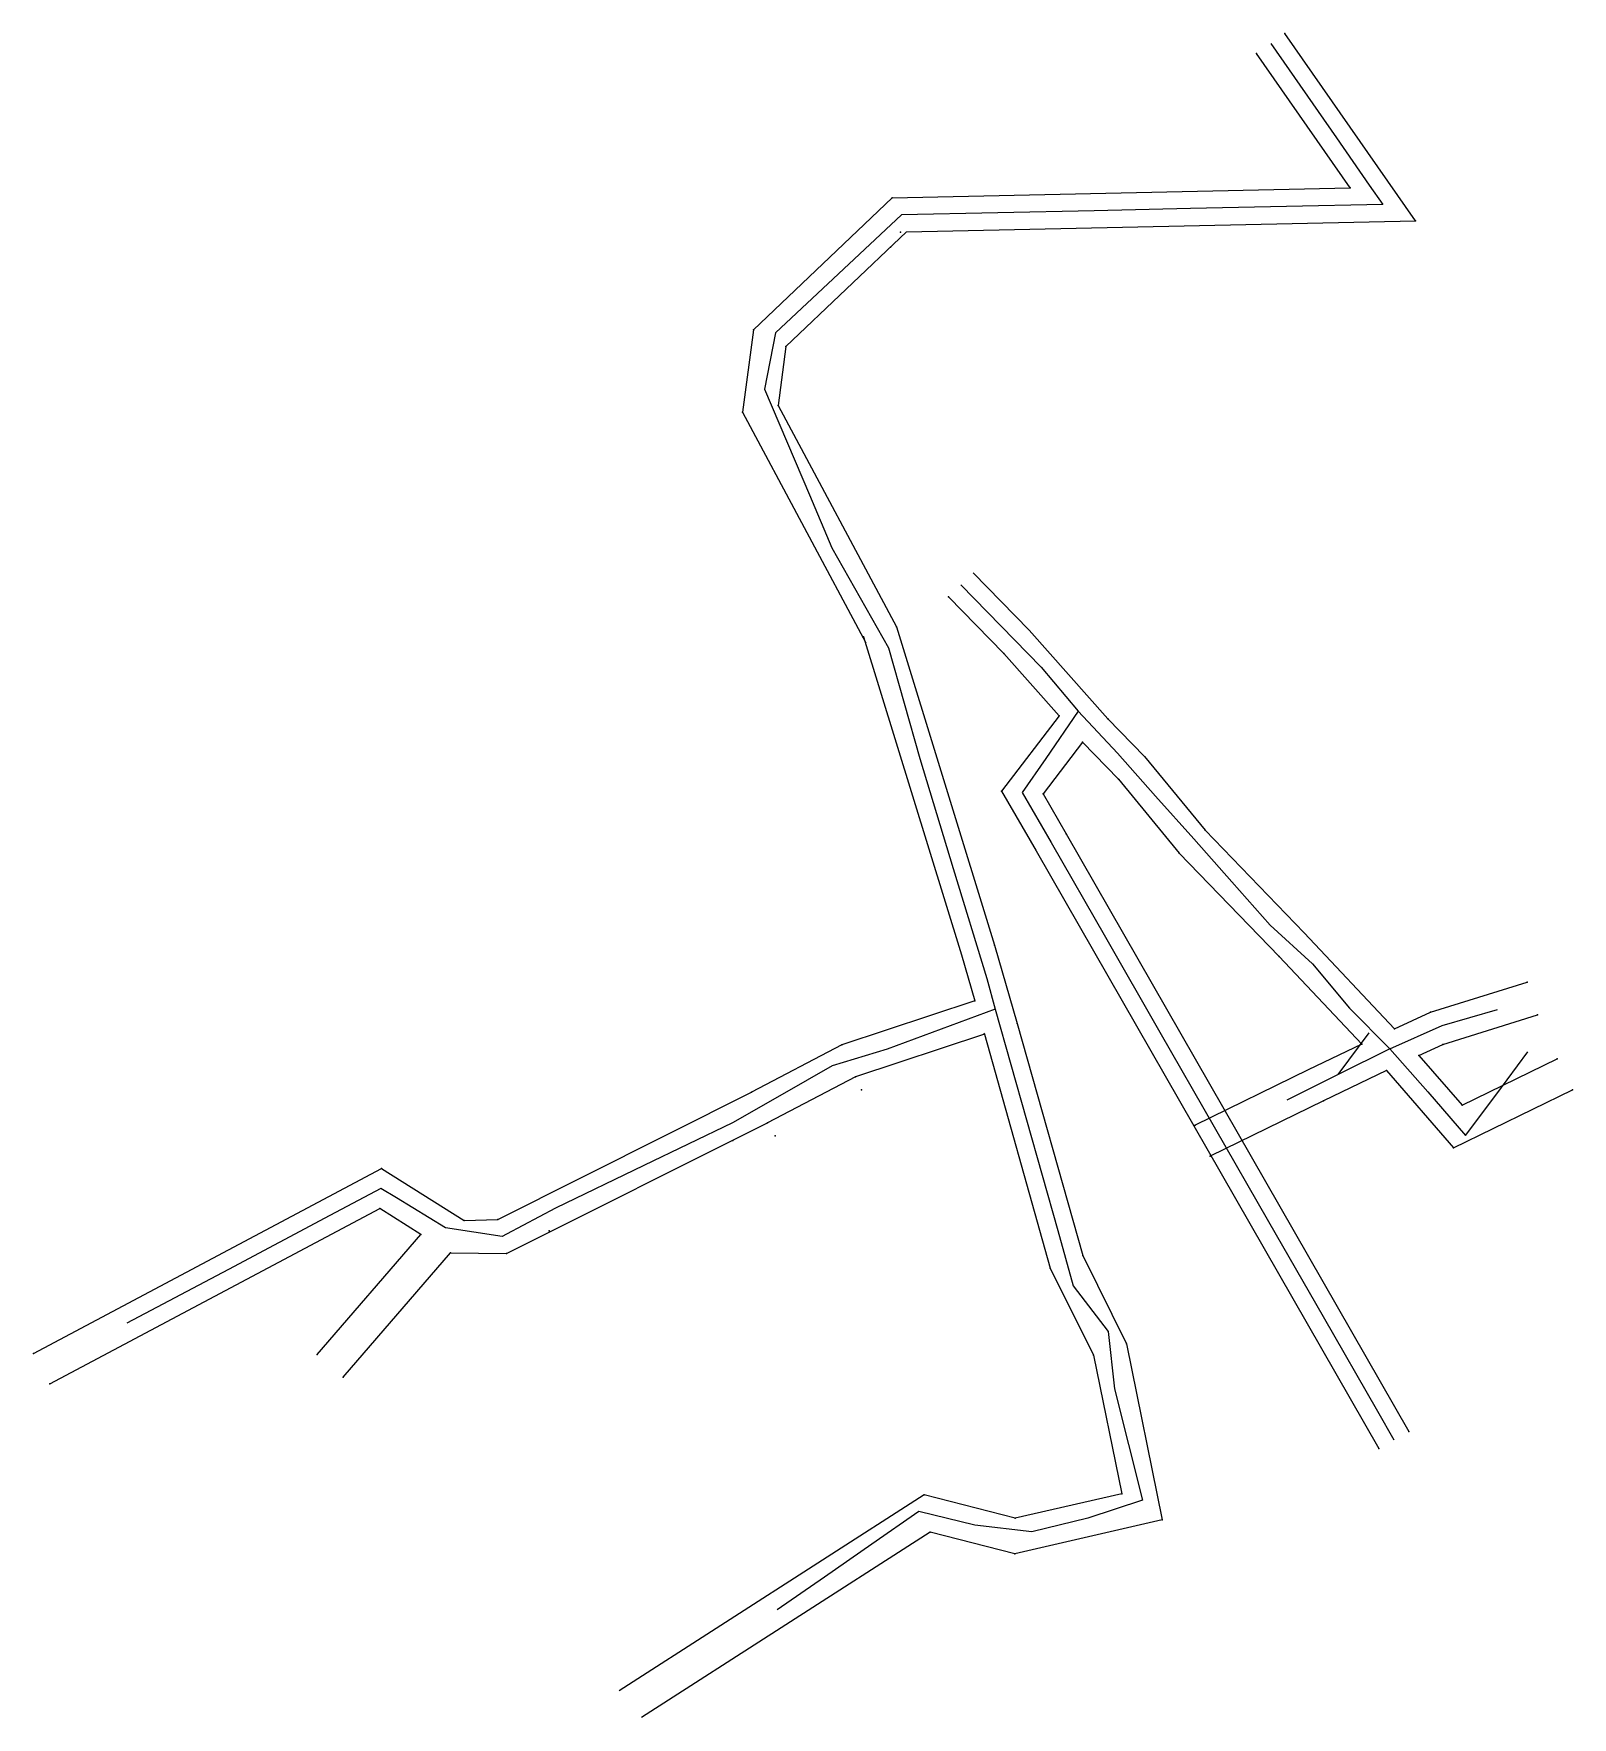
# Model space of a CAD drawing. Header units: millimetres. Extents: x 406182 to 406802, y 4589138 to 4589991.
# Drawn here: x 406182 to 406315.8, y 4589138 to 4589284.4 of the extents above; entities outside this region: 1.
import ezdxf

# ---------------------------------------------------------------- set-up
doc = ezdxf.new("R2010")
doc.units = ezdxf.units.MM
for name, color, linetype, lineweight in [('GEOFENCE', 3, 'Continuous', 0), ('OTOCAD_ACiLiK', 1, 'Continuous', 0), ('OTOCAD_DESENDRE', 6, 'Continuous', 0), ('OTOCAD_LAGiM', 4, 'Continuous', 0), ('OTOCAD_NAF_PICI', 30, 'Continuous', 0), ('OTOCAD_NASiFOGLU', 92, 'Continuous', 0), ('PUSULA_OLCUSU', 2, 'Continuous', 0), ('YENI', 1, 'Continuous', 0), ('YENINOKTA', 2, 'Continuous', 0)]:
    doc.layers.add(name, color=color, linetype=linetype, lineweight=lineweight)

msp = doc.modelspace()

# ---------------------------------------------------------------- linework, layer by layer
at = {"layer": 'GEOFENCE'}
for p, q in [((406801.6, 4589990.88), (406801.6, 4589990.88, -5)), ((406289.61, 4589283.58, 410.12), (406295.33, 4589275.37, 410.12)), ((406295.33, 4589275.37, 410.12), (406298.18, 4589271.27, 410.12)), ((406298.18, 4589271.27, 410.12), (406299.36, 4589269.59, 410.12)), ((406257.51, 4589268.68, 382.78), (406253.86, 4589265.26, 382.78)), ((406265.88, 4589268.86, 388.25), (406257.51, 4589268.68, 382.78)), ((406274.25, 4589269.04, 393.71), (406265.88, 4589268.86, 388.25)), ((406282.62, 4589269.22, 399.18), (406274.25, 4589269.04, 393.71)), ((406290.99, 4589269.4, 404.65), (406282.62, 4589269.22, 399.18)), ((406299.36, 4589269.59, 410.12), (406290.99, 4589269.4, 404.65)), ((406253.86, 4589265.26, 382.78), (406250.21, 4589261.85, 382.79)), ((406250.21, 4589261.85, 382.79), (406246.56, 4589258.43, 382.8)), ((406246.56, 4589258.43, 382.8), (406245.58, 4589253.53, 382.87)), ((406245.58, 4589253.53, 382.87), (406249.49, 4589244.33, 382.93)), ((406249.49, 4589244.33, 382.93), (406251.45, 4589239.72, 382.96)), ((406251.45, 4589239.72, 382.96), (406256.38, 4589231.02, 383.01)), ((406262.66, 4589236.5, 413.65), (406269.65, 4589229.35, 413.74)), ((406256.38, 4589231.02, 383.01), (406259.1, 4589221.4, 383.08)), ((406269.65, 4589229.35, 413.74), (406272.88, 4589225.53, 413.75)), ((406272.88, 4589225.53, 413.75), (406270.05, 4589221.41, 413.75)), ((406272.88, 4589225.53, 413.75), (406276.28, 4589221.87, 413.75)), ((406276.28, 4589221.87, 413.75), (406279.6, 4589218.13, 413.83)), ((406259.1, 4589221.4, 383.08), (406262, 4589211.83, 383.15)), ((406270.05, 4589221.41, 413.75), (406268.01, 4589218.43, 413.75)), ((406268.01, 4589218.43, 413.75), (406270.51, 4589214.1, 413.85)), ((406279.6, 4589218.13, 413.83), (406282.93, 4589214.4, 413.92)), ((406270.51, 4589214.1, 413.85), (406275.24, 4589205.86, 410.75)), ((406282.93, 4589214.4, 413.92), (406286.24, 4589210.66, 413.92)), ((406262, 4589211.83, 383.15), (406264.91, 4589202.27, 383.22)), ((406286.24, 4589210.66, 413.92), (406289.55, 4589206.91, 413.93)), ((406289.55, 4589206.91, 413.93), (406293.25, 4589203.54, 413.97)), ((406275.24, 4589205.86, 410.75), (406279.97, 4589197.61, 407.64)), ((406293.25, 4589203.54, 413.97), (406296.45, 4589199.7, 413.98)), ((406264.91, 4589202.27, 383.22), (406265.64, 4589199.6, 383.31)), ((406265.64, 4589199.6, 383.31), (406256.27, 4589196.12, 383.46)), ((406265.64, 4589199.6, 383.31), (406268.37, 4589189.97, 383.44)), ((406296.45, 4589199.7, 413.98), (406299.96, 4589196.14, 414)), ((406304.53, 4589198.17, 414), (406309.33, 4589199.57, 414)), ((406299.96, 4589196.14, 414), (406304.53, 4589198.17, 414)), ((406279.97, 4589197.61, 407.64), (406284.7, 4589189.37, 404.54)), ((406295.48, 4589193.92, 414), (406298.18, 4589197.54, 411.87)), ((406256.27, 4589196.12, 383.46), (406251.48, 4589194.68, 383.52)), ((406299.96, 4589196.14, 414), (406295.48, 4589193.92, 414)), ((406299.96, 4589196.14, 414), (406303.27, 4589192.4, 414)), ((406309.26, 4589192.25, 411.88), (406311.98, 4589195.88, 409.76)), ((406251.48, 4589194.68, 383.52), (406247.14, 4589192.19, 383.57)), ((406295.48, 4589193.92, 414), (406291.01, 4589191.69, 414)), ((406247.14, 4589192.19, 383.57), (406242.81, 4589189.7, 383.63)), ((406303.27, 4589192.4, 414), (406306.55, 4589188.62, 414)), ((406306.55, 4589188.62, 414), (406309.26, 4589192.25, 411.88)), ((406242.81, 4589189.7, 383.63), (406235.11, 4589185.99, 378.44)), ((406268.37, 4589189.97, 383.44), (406271.09, 4589180.35, 383.58)), ((406284.7, 4589189.37, 404.54), (406289.43, 4589181.12, 401.43)), ((406235.11, 4589185.99, 378.44), (406227.41, 4589182.28, 373.25)), ((406212.22, 4589184.01, 371.9), (406207.8, 4589181.66, 371.77)), ((406213.58, 4589183.18, 371.88), (406212.22, 4589184.01, 371.9)), ((406217.85, 4589180.57, 371.82), (406213.58, 4589183.18, 371.88)), ((406227.41, 4589182.28, 373.25), (406223.16, 4589180.03, 371.89)), ((406207.8, 4589181.66, 371.77), (406198.98, 4589176.97, 371.5)), ((406222.79, 4589179.84, 371.77), (406217.85, 4589180.57, 371.82)), ((406289.43, 4589181.12, 401.43), (406294.16, 4589172.88, 398.33)), ((406223.16, 4589180.03, 371.89), (406222.79, 4589179.84, 371.77)), ((406271.09, 4589180.35, 383.58), (406272.43, 4589175.54, 383.62)), ((406198.98, 4589176.97, 371.5), (406190.15, 4589172.28, 371.23)), ((406272.43, 4589175.54, 383.62), (406275.47, 4589171.56, 383.69)), ((406294.16, 4589172.88, 398.33), (406298.89, 4589164.63, 395.22)), ((406275.47, 4589171.56, 383.69), (406276.02, 4589166.59, 383.72)), ((406276.02, 4589166.59, 383.72), (406277.23, 4589161.74, 383.82)), ((406298.89, 4589164.63, 395.22), (406300.32, 4589162.14, 394.28)), ((406277.23, 4589161.74, 383.82), (406278.45, 4589156.89, 383.92)), ((406259.02, 4589155.91, 384.22), (406254.91, 4589153.06, 384.26)), ((406263.88, 4589154.72, 384.09), (406259.02, 4589155.91, 384.22)), ((406278.45, 4589156.89, 383.92), (406273.7, 4589155.32, 383.95)), ((406268.84, 4589154.14, 383.99), (406263.88, 4589154.72, 384.09)), ((406273.7, 4589155.32, 383.95), (406268.84, 4589154.14, 383.99)), ((406254.91, 4589153.06, 384.26), (406250.81, 4589150.21, 384.31)), ((406250.81, 4589150.21, 384.31), (406246.7, 4589147.36, 384.35))]:
    msp.add_line(p, q, dxfattribs=at)
at = {"layer": 'OTOCAD_ACiLiK', "lineweight": 0}
for p, q in [((406259.48, 4589157.35, 384.2), (406232.95, 4589140.33, 384.5)), ((406267.4, 4589155.33, 384), (406259.48, 4589157.35, 384.2)), ((406276.65, 4589157.45, 383.9), (406267.4, 4589155.33, 384)), ((406260, 4589154.12, 384.2), (406234.9, 4589138.01, 384.5)), ((406267.36, 4589152.24, 384), (406260, 4589154.12, 384.2)), ((406280.17, 4589155.18, 383.9), (406267.36, 4589152.24, 384))]:
    msp.add_line(p, q, dxfattribs=at)
at = {"layer": 'OTOCAD_DESENDRE', "lineweight": 0}
for p, q in [((406256.7, 4589270.16, 382.7), (406296.53, 4589271.02, 410.12)), ((406257.93, 4589267.19, 382.6), (406302.19, 4589268.15, 410.12)), ((406222.41, 4589181.32, 371.77), (406244.51, 4589192.4, 383.6)), ((406223.17, 4589178.35, 371.77), (406245.85, 4589189.72, 383.6))]:
    msp.add_line(p, q, dxfattribs=at)
at = {"layer": 'OTOCAD_LAGiM', "lineweight": 0}
for p, q in [((406302.19, 4589268.15, 410.12), (406290.84, 4589284.44, 410.12)), ((406296.53, 4589271.02, 410.12), (406288.38, 4589282.72, 410.12)), ((406256.7, 4589270.16, 382.7), (406244.63, 4589258.67, 382.8)), ((406257.93, 4589267.19, 382.7), (406247.46, 4589257.23, 382.8)), ((406244.63, 4589258.67, 382.8), (406243.69, 4589251.53, 382.9)), ((406247.46, 4589257.23, 382.8), (406246.79, 4589252.09, 382.9)), ((406243.69, 4589251.53, 382.9), (406254.41, 4589231.45, 383)), ((406246.79, 4589252.09, 382.9), (406257.06, 4589232.86, 383)), ((406263.73, 4589237.55, 413.65), (406268.6, 4589232.57, 413.71)), ((406261.59, 4589235.46, 413.65), (406266.4, 4589230.52, 413.71)), ((406254.19, 4589231.98, 383), (406262.72, 4589204.32, 383.2)), ((406257.06, 4589232.86, 383), (406265.59, 4589205.18, 383.2)), ((406268.6, 4589232.57, 413.71), (406275.45, 4589224.86, 413.75)), ((406266.4, 4589230.52, 413.71), (406271.22, 4589225.11, 413.75)), ((406271.22, 4589225.11, 413.75), (406266.21, 4589218.55, 413.75)), ((406275.45, 4589224.86, 413.75), (406278.63, 4589221.58, 413.8)), ((406275.45, 4589224.86, 413.75), (406275.49, 4589224.82, 413.75)), ((406273.25, 4589222.82, 413.75), (406269.81, 4589218.32, 413.75)), ((406273.25, 4589222.82, 413.75), (406276.38, 4589219.59, 413.8)), ((406278.63, 4589221.58, 413.8), (406283.9, 4589215.16, 413.9)), ((406266.21, 4589218.55, 413.75), (406269.21, 4589213.36, 413.85)), ((406276.38, 4589219.59, 413.8), (406281.66, 4589213.16, 413.9)), ((406269.81, 4589218.32, 413.75), (406271.81, 4589214.85, 413.85)), ((406271.81, 4589214.85, 413.85), (406301.63, 4589162.88, 394.28)), ((406283.9, 4589215.16, 413.9), (406292.51, 4589206.24, 413.95)), ((406269.21, 4589213.36, 413.85), (406299.02, 4589161.39, 394.28)), ((406281.66, 4589213.16, 413.9), (406290.34, 4589204.17, 413.95)), ((406292.51, 4589206.24, 413.95), (406300.37, 4589197.89, 414)), ((406262.72, 4589204.32, 383.2), (406263.88, 4589200.31, 383.35)), ((406265.59, 4589205.18, 383.2), (406267.56, 4589198.36, 383.35)), ((406290.34, 4589204.17, 413.95), (406297.52, 4589196.55, 414)), ((406267.56, 4589198.36, 383.35), (406273.26, 4589178.17, 383.6)), ((406264.67, 4589197.55, 383.35), (406264.71, 4589197.42, 383.35)), ((406264.71, 4589197.42, 383.35), (406270.44, 4589177.08, 383.6)), ((406302.5, 4589195.58, 414), (406306.26, 4589191.25, 414)), ((406299.68, 4589194.26, 414), (406305.5, 4589187.55, 414)), ((406212.28, 4589185.74, 371.9), (406219.47, 4589181.22, 371.8)), ((406215.7, 4589180.01, 371.85), (406212.15, 4589182.27, 371.9)), ((406219.47, 4589181.22, 371.8), (406222.41, 4589181.32, 371.77)), ((406218.29, 4589178.42, 371.8), (406223.17, 4589178.35, 371.77)), ((406273.26, 4589178.17, 383.6), (406277.07, 4589170.5, 383.7)), ((406270.44, 4589177.08, 383.6), (406274.21, 4589169.52, 383.7)), ((406277.07, 4589170.5, 383.7), (406280.17, 4589155.18, 383.9)), ((406274.21, 4589169.52, 383.7), (406276.65, 4589157.45, 383.9))]:
    msp.add_line(p, q, dxfattribs=at)
for p in [(406273.25, 4589222.82, 413.75), (406299.68, 4589194.26, 414)]:
    msp.add_point(p, dxfattribs=at)
at = {"layer": 'OTOCAD_NAF_PICI', "lineweight": 0}
for p, q in [((406263.88, 4589200.31, 383.35), (406252.32, 4589196.49, 383.5)), ((406264.71, 4589197.42, 383.35), (406253.49, 4589193.72, 383.5)), ((406252.32, 4589196.49, 383.5), (406244.46, 4589192.38, 383.6)), ((406306.26, 4589191.25, 414), (406314.52, 4589195.28, 414.2)), ((406253.49, 4589193.72, 383.5), (406245.85, 4589189.72, 383.6)), ((406305.5, 4589187.55, 414), (406315.84, 4589192.59, 414.2)), ((406206.69, 4589169.57, 372), (406215.7, 4589180.01, 371.85)), ((406208.96, 4589167.61, 372), (406218.29, 4589178.42, 371.8))]:
    msp.add_line(p, q, dxfattribs=at)
at = {"layer": 'OTOCAD_NASiFOGLU', "lineweight": 0}
for p, q in [((406303.49, 4589199.35, 414), (406311.92, 4589201.96, 414)), ((406300.37, 4589197.89, 414), (406303.49, 4589199.35, 414)), ((406304.57, 4589196.54, 414), (406312.81, 4589199.1, 414)), ((406297.52, 4589196.55, 414), (406292.88, 4589194.32, 414)), ((406302.5, 4589195.58, 414), (406304.57, 4589196.54, 414)), ((406292.88, 4589194.32, 414), (406283.04, 4589189.51, 414)), ((406299.68, 4589194.26, 414), (406294.19, 4589191.62, 414)), ((406294.19, 4589191.62, 414), (406284.35, 4589186.81, 414)), ((406182.04, 4589169.66, 371), (406212.28, 4589185.74, 371.9)), ((406183.45, 4589167.01, 371), (406212.15, 4589182.27, 371.9))]:
    msp.add_line(p, q, dxfattribs=at)
msp.add_point((406215.7, 4589180.01, 371.85), dxfattribs=at)
at = {"layer": 'PUSULA_OLCUSU', "lineweight": 0}
for p in [(406290.84, 4589284.44, 410.12), (406257.41, 4589267.18, 382.6), (406302.19, 4589268.15, 410.12), (406256.54, 4589265.87, 382.7), (406247.46, 4589257.23, 382.8), (406246.79, 4589252.09, 382.9), (406261.59, 4589235.46, 413.65), (406257.06, 4589232.86, 383), (406266.4, 4589230.52, 413.71), (406276.38, 4589219.59, 413.8), (406269.81, 4589218.32, 413.75), (406271.81, 4589214.85, 413.85), (406281.66, 4589213.16, 413.9), (406265.59, 4589205.18, 383.2), (406290.34, 4589204.17, 413.95), (406312.81, 4589199.1, 414), (406304.57, 4589196.54, 414), (406254.03, 4589192.57), (406315.84, 4589192.59, 414.2), (406294.19, 4589191.62, 414), (406242.83, 4589188.19, 381.87), (406246.52, 4589188.58), (406284.35, 4589186.81, 414), (406305.5, 4589187.55, 414), (406212.15, 4589182.27, 371.9), (406226.88, 4589180.31, 372.34), (406218.29, 4589178.42, 371.8), (406223.17, 4589178.35, 371.77), (406273.26, 4589178.17, 383.6), (406277.07, 4589170.5, 383.7), (406206.69, 4589169.57, 372), (406183.45, 4589167.01, 371), (406301.63, 4589162.88, 394.28), (406260, 4589154.12, 384.2), (406280.17, 4589155.18, 383.9), (406267.36, 4589152.24, 384)]:
    msp.add_point(p, dxfattribs=at)
at = {"layer": 'YENI', "lineweight": 0}
msp.add_point((406290.84, 4589284.44), dxfattribs=at)
at = {"layer": 'YENINOKTA', "lineweight": 0}
for p in [(406288.38, 4589282.72, 410.12), (406256.7, 4589270.16, 382.7), (406296.53, 4589271.02, 410.12), (406244.63, 4589258.67, 382.8), (406243.69, 4589251.53, 382.9), (406254.19, 4589231.98, 383), (406271.22, 4589225.11, 413.75), (406275.45, 4589224.86, 413.75), (406266.21, 4589218.55, 413.75), (406283.9, 4589215.16, 413.9), (406311.92, 4589201.96, 414), (406263.88, 4589200.31, 383.35), (406267.56, 4589198.36, 383.35), (406303.49, 4589199.35, 414), (406264.71, 4589197.42, 383.35), (406297.52, 4589196.55, 414), (406300.37, 4589197.89, 414), (406252.32, 4589196.49, 383.5), (406302.5, 4589195.58, 414), (406314.52, 4589195.28, 414.2), (406253.49, 4589193.72, 383.5), (406244.46, 4589192.38, 383.6), (406306.26, 4589191.25, 414), (406245.85, 4589189.72, 383.6), (406283.04, 4589189.51, 414), (406212.28, 4589185.74, 371.9), (406219.47, 4589181.22, 371.8), (406222.41, 4589181.32, 371.77), (406270.44, 4589177.08, 383.6), (406182.04, 4589169.66, 371), (406274.21, 4589169.52, 383.7), (406208.96, 4589167.61, 372), (406299.02, 4589161.39, 394.28), (406259.48, 4589157.35, 384.2), (406276.65, 4589157.45, 383.9), (406267.4, 4589155.33, 384)]:
    msp.add_point(p, dxfattribs=at)

doc.saveas('drawing.dxf')
